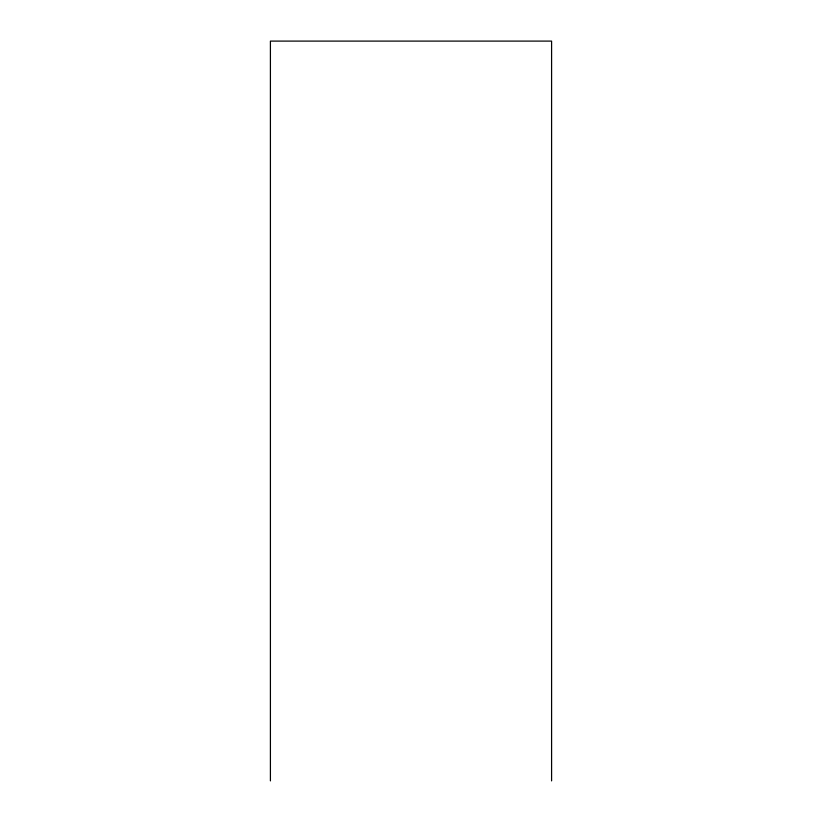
<?xml version="1.0" encoding="UTF-8"?>
<svg xmlns="http://www.w3.org/2000/svg" width="822" height="822" viewBox="0 0 822 822"><rect width="100%" height="100%" fill="white"/><g stroke="black" fill="none" stroke-linecap="round" stroke-linejoin="round"><path stroke-width="1.23" d="M551.593 780.9L551.593 41.1L270.407 41.1L270.407 780.9"/></g></svg>
